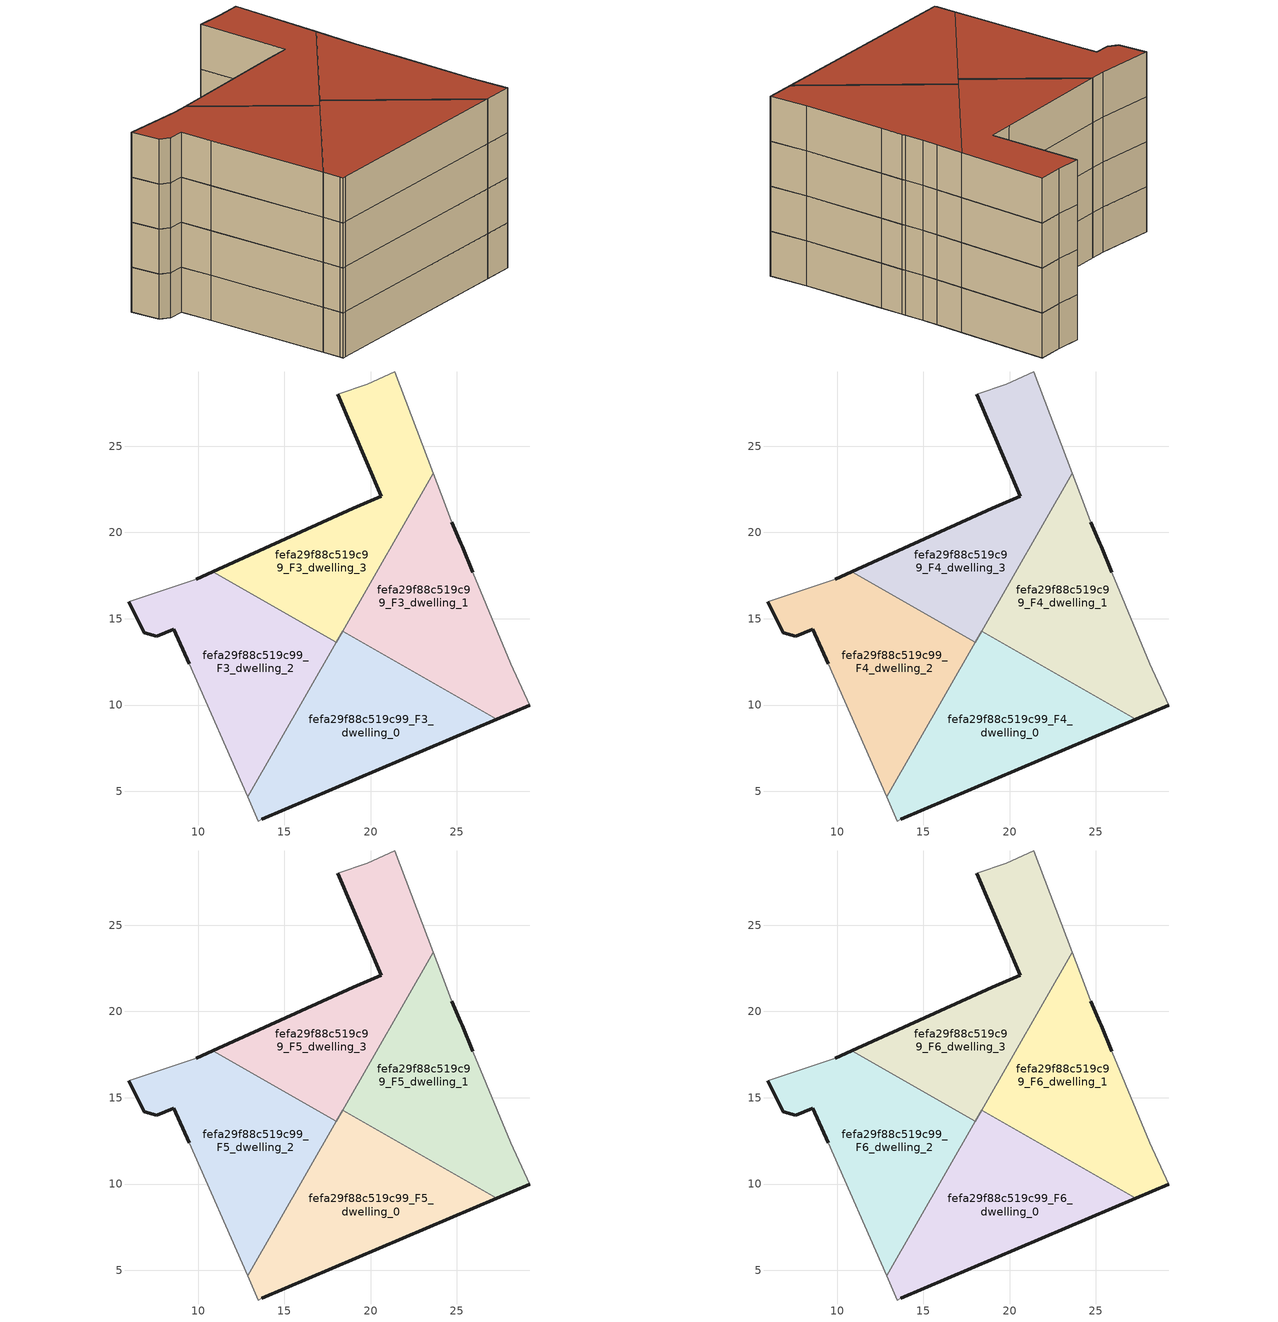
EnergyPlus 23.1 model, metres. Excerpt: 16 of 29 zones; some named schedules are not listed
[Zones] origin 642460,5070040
fefa29f88c519c99_F3_dwelling_0
 floor to fefa29f88c519c99_F2_dwelling_0 (EU_floor_Construction): 27.3,9.17 18.38,14.28 12.88,4.67 13.4,3.48 13.5,3.28 13.7,3.38 z9
 wall outside (EU_wall_Construction): 27.3,9.17 13.7,3.38 z9:12
 wall adiabatic (EU_wall_Construction): 13.7,3.38 13.5,3.28 13.4,3.48 12.88,4.67 18,13.62 z9:12
 wall to fefa29f88c519c99_F3_dwelling_1 (EU_wall_Construction): 18.38,14.28 27.3,9.17 z9:12
 wall to fefa29f88c519c99_F3_dwelling_3 (EU_wall_Construction): 18,13.62 18.38,14.28 z9:12
fefa29f88c519c99_F3_dwelling_1
 floor to fefa29f88c519c99_F2_dwelling_1 (EU_floor_Construction): 29.21,9.98 28.11,12.38 25.91,17.69 25.31,19.19 25.23,19.38 24.71,20.59 24.31,21.59 23.62,23.43 18.38,14.28 27.3,9.17 z9
 wall outside (EU_wall_Construction): 29.21,9.98 27.3,9.17 / 24.71,20.59 25.23,19.38 25.31,19.19 25.91,17.69 z9:12
 wall adiabatic (EU_wall_Construction): 23.62,23.43 24.31,21.59 24.71,20.59 / 25.91,17.69 28.11,12.38 29.21,9.98 z9:12
 wall to fefa29f88c519c99_F3_dwelling_3 (EU_wall_Construction): 18.38,14.28 23.62,23.43 z9:12
fefa29f88c519c99_F3_dwelling_2
 floor to fefa29f88c519c99_F2_dwelling_2 (EU_floor_Construction): 12.88,4.67 18,13.62 10.85,17.72 9.9,17.29 6,15.99 6.9,14.19 7.6,13.99 8.6,14.39 9.5,12.39 z9
 wall outside (EU_wall_Construction): 9.5,12.39 8.6,14.39 7.6,13.99 6.9,14.19 6,15.99 / 9.9,17.29 10.85,17.72 z9:12
 wall adiabatic (EU_wall_Construction): 6,15.99 9.9,17.29 / 18,13.62 12.88,4.67 9.5,12.39 z9:12
 wall to fefa29f88c519c99_F3_dwelling_3 (EU_wall_Construction): 10.85,17.72 18,13.62 z9:12
fefa29f88c519c99_F3_dwelling_3
 floor to fefa29f88c519c99_F2_dwelling_3 (EU_floor_Construction): 18,13.62 23.62,23.43 21.41,29.3 19.81,28.6 18.11,28 20.61,22.09 19.01,21.39 10.85,17.72 z9
 wall outside (EU_wall_Construction): 10.85,17.72 19.01,21.39 20.61,22.09 18.11,28 z9:12
 wall adiabatic (EU_wall_Construction): 18.11,28 19.81,28.6 21.41,29.3 23.62,23.43 z9:12
fefa29f88c519c99_F4_dwelling_0
 floor to fefa29f88c519c99_F3_dwelling_0 (EU_floor_Construction): 27.3,9.17 18.38,14.28 12.88,4.67 13.4,3.48 13.5,3.28 13.7,3.38 z12
 wall outside (EU_wall_Construction): 27.3,9.17 13.7,3.38 z12:15
 wall adiabatic (EU_wall_Construction): 13.7,3.38 13.5,3.28 13.4,3.48 12.88,4.67 18,13.62 z12:15
 wall to fefa29f88c519c99_F4_dwelling_1 (EU_wall_Construction): 18.38,14.28 27.3,9.17 z12:15
 wall to fefa29f88c519c99_F4_dwelling_3 (EU_wall_Construction): 18,13.62 18.38,14.28 z12:15
fefa29f88c519c99_F4_dwelling_1
 floor to fefa29f88c519c99_F3_dwelling_1 (EU_floor_Construction): 29.21,9.98 28.11,12.38 25.91,17.69 25.31,19.19 25.23,19.38 24.71,20.59 24.31,21.59 23.62,23.43 18.38,14.28 27.3,9.17 z12
 wall outside (EU_wall_Construction): 29.21,9.98 27.3,9.17 / 24.71,20.59 25.23,19.38 25.31,19.19 25.91,17.69 z12:15
 wall adiabatic (EU_wall_Construction): 23.62,23.43 24.31,21.59 24.71,20.59 / 25.91,17.69 28.11,12.38 29.21,9.98 z12:15
 wall to fefa29f88c519c99_F4_dwelling_3 (EU_wall_Construction): 18.38,14.28 23.62,23.43 z12:15
fefa29f88c519c99_F4_dwelling_2
 floor to fefa29f88c519c99_F3_dwelling_2 (EU_floor_Construction): 12.88,4.67 18,13.62 10.85,17.72 9.9,17.29 6,15.99 6.9,14.19 7.6,13.99 8.6,14.39 9.5,12.39 z12
 wall outside (EU_wall_Construction): 9.5,12.39 8.6,14.39 7.6,13.99 6.9,14.19 6,15.99 / 9.9,17.29 10.85,17.72 z12:15
 wall adiabatic (EU_wall_Construction): 6,15.99 9.9,17.29 / 18,13.62 12.88,4.67 9.5,12.39 z12:15
 wall to fefa29f88c519c99_F4_dwelling_3 (EU_wall_Construction): 10.85,17.72 18,13.62 z12:15
fefa29f88c519c99_F4_dwelling_3
 floor to fefa29f88c519c99_F3_dwelling_3 (EU_floor_Construction): 18,13.62 23.62,23.43 21.41,29.3 19.81,28.6 18.11,28 20.61,22.09 19.01,21.39 10.85,17.72 z12
 wall outside (EU_wall_Construction): 10.85,17.72 19.01,21.39 20.61,22.09 18.11,28 z12:15
 wall adiabatic (EU_wall_Construction): 18.11,28 19.81,28.6 21.41,29.3 23.62,23.43 z12:15
fefa29f88c519c99_F5_dwelling_0
 floor to fefa29f88c519c99_F4_dwelling_0 (EU_floor_Construction): 27.3,9.17 18.38,14.28 12.88,4.67 13.4,3.48 13.5,3.28 13.7,3.38 z15
 wall outside (EU_wall_Construction): 27.3,9.17 13.7,3.38 z15:18
 wall adiabatic (EU_wall_Construction): 13.7,3.38 13.5,3.28 13.4,3.48 12.88,4.67 18,13.62 z15:18
 wall to fefa29f88c519c99_F5_dwelling_1 (EU_wall_Construction): 18.38,14.28 27.3,9.17 z15:18
 wall to fefa29f88c519c99_F5_dwelling_3 (EU_wall_Construction): 18,13.62 18.38,14.28 z15:18
fefa29f88c519c99_F5_dwelling_1
 floor to fefa29f88c519c99_F4_dwelling_1 (EU_floor_Construction): 29.21,9.98 28.11,12.38 25.91,17.69 25.31,19.19 25.23,19.38 24.71,20.59 24.31,21.59 23.62,23.43 18.38,14.28 27.3,9.17 z15
 wall outside (EU_wall_Construction): 29.21,9.98 27.3,9.17 / 24.71,20.59 25.23,19.38 25.31,19.19 25.91,17.69 z15:18
 wall adiabatic (EU_wall_Construction): 23.62,23.43 24.31,21.59 24.71,20.59 / 25.91,17.69 28.11,12.38 29.21,9.98 z15:18
 wall to fefa29f88c519c99_F5_dwelling_3 (EU_wall_Construction): 18.38,14.28 23.62,23.43 z15:18
fefa29f88c519c99_F5_dwelling_2
 floor to fefa29f88c519c99_F4_dwelling_2 (EU_floor_Construction): 12.88,4.67 18,13.62 10.85,17.72 9.9,17.29 6,15.99 6.9,14.19 7.6,13.99 8.6,14.39 9.5,12.39 z15
 wall outside (EU_wall_Construction): 9.5,12.39 8.6,14.39 7.6,13.99 6.9,14.19 6,15.99 / 9.9,17.29 10.85,17.72 z15:18
 wall adiabatic (EU_wall_Construction): 6,15.99 9.9,17.29 / 18,13.62 12.88,4.67 9.5,12.39 z15:18
 wall to fefa29f88c519c99_F5_dwelling_3 (EU_wall_Construction): 10.85,17.72 18,13.62 z15:18
fefa29f88c519c99_F5_dwelling_3
 floor to fefa29f88c519c99_F4_dwelling_3 (EU_floor_Construction): 18,13.62 23.62,23.43 21.41,29.3 19.81,28.6 18.11,28 20.61,22.09 19.01,21.39 10.85,17.72 z15
 wall outside (EU_wall_Construction): 10.85,17.72 19.01,21.39 20.61,22.09 18.11,28 z15:18
 wall adiabatic (EU_wall_Construction): 18.11,28 19.81,28.6 21.41,29.3 23.62,23.43 z15:18
fefa29f88c519c99_F6_dwelling_0
 floor to fefa29f88c519c99_F5_dwelling_0 (EU_floor_Construction): 27.3,9.17 18.38,14.28 12.88,4.67 13.4,3.48 13.5,3.28 13.7,3.38 z18
 wall outside (EU_wall_Construction): 27.3,9.17 13.7,3.38 z18:21
 wall adiabatic (EU_wall_Construction): 13.7,3.38 13.5,3.28 13.4,3.48 12.88,4.67 18,13.62 z18:21
 wall to fefa29f88c519c99_F6_dwelling_1 (EU_wall_Construction): 18.38,14.28 27.3,9.17 z18:21
 wall to fefa29f88c519c99_F6_dwelling_3 (EU_wall_Construction): 18,13.62 18.38,14.28 z18:21
 roof outside (EU_roof_Construction): 27.3,9.17 13.7,3.38 13.5,3.28 13.4,3.48 12.88,4.67 18.38,14.28 z21
fefa29f88c519c99_F6_dwelling_1
 floor to fefa29f88c519c99_F5_dwelling_1 (EU_floor_Construction): 29.21,9.98 28.11,12.38 25.91,17.69 25.31,19.19 25.23,19.38 24.71,20.59 24.31,21.59 23.62,23.43 18.38,14.28 27.3,9.17 z18
 wall outside (EU_wall_Construction): 29.21,9.98 27.3,9.17 / 24.71,20.59 25.23,19.38 25.31,19.19 25.91,17.69 z18:21
 wall adiabatic (EU_wall_Construction): 23.62,23.43 24.31,21.59 24.71,20.59 / 25.91,17.69 28.11,12.38 29.21,9.98 z18:21
 wall to fefa29f88c519c99_F6_dwelling_3 (EU_wall_Construction): 18.38,14.28 23.62,23.43 z18:21
 roof outside (EU_roof_Construction): 24.31,21.59 24.71,20.59 25.23,19.38 25.31,19.19 25.91,17.69 28.11,12.38 29.21,9.98 27.3,9.17 18.38,14.28 23.62,23.43 z21
fefa29f88c519c99_F6_dwelling_2
 floor to fefa29f88c519c99_F5_dwelling_2 (EU_floor_Construction): 12.88,4.67 18,13.62 10.85,17.72 9.9,17.29 6,15.99 6.9,14.19 7.6,13.99 8.6,14.39 9.5,12.39 z18
 wall outside (EU_wall_Construction): 9.5,12.39 8.6,14.39 7.6,13.99 6.9,14.19 6,15.99 / 9.9,17.29 10.85,17.72 z18:21
 wall adiabatic (EU_wall_Construction): 6,15.99 9.9,17.29 / 18,13.62 12.88,4.67 9.5,12.39 z18:21
 wall to fefa29f88c519c99_F6_dwelling_3 (EU_wall_Construction): 10.85,17.72 18,13.62 z18:21
 roof outside (EU_roof_Construction): 18,13.62 12.88,4.67 9.5,12.39 8.6,14.39 7.6,13.99 6.9,14.19 6,15.99 9.9,17.29 10.85,17.72 z21
fefa29f88c519c99_F6_dwelling_3
 floor to fefa29f88c519c99_F5_dwelling_3 (EU_floor_Construction): 18,13.62 23.62,23.43 21.41,29.3 19.81,28.6 18.11,28 20.61,22.09 19.01,21.39 10.85,17.72 z18
 wall outside (EU_wall_Construction): 10.85,17.72 19.01,21.39 20.61,22.09 18.11,28 z18:21
 wall adiabatic (EU_wall_Construction): 18.11,28 19.81,28.6 21.41,29.3 23.62,23.43 z18:21
 roof outside (EU_roof_Construction): 21.41,29.3 23.62,23.43 18,13.62 10.85,17.72 19.01,21.39 20.61,22.09 18.11,28 19.81,28.6 z21
[Building]
EU S2 Campaign: North Axis=0; Terrain=City; Solar Distribution=FullExterior
[Site:Location]
Lyon-Bron: Latitude=45.75; Longitude=5; Time Zone=1; Elevation=198
[SizingPeriod:WeatherFileDays]
AnnualSizingPeriod: Begin Month=1; Begin Day of Month=1; End Month=12; End Day of Month=31; Day of Week for Start Day=Monday; Use Weather File Daylight Saving Period=No; Use Weather File Rain and Snow Indicators=No
[MATERIAL]
EU_InternalMass_Material: Roughness=MediumRough; Thickness=0.1; Conductivity=1; Density=1800; Specific Heat=900; Thermal Absorptance=0.9; Solar Absorptance=0.7; Visible Absorptance=0.7
[MATERIAL:NOMASS] Roughness=MediumRough; Thermal Absorptance=0.9; Solar Absorptance=0.7; Visible Absorptance=0.7
Name | Thermal Resistance
EU_wall_NoMass | 0.776494
EU_roof_NoMass | 0.486893
EU_floor_NoMass | 0.421597
[CONSTRUCTION]
EU_wall_Construction: EU_wall_NoMass
EU_roof_Construction: EU_roof_NoMass
EU_floor_Construction: EU_floor_NoMass
EU_InternalMass_Construction: EU_InternalMass_Material
[ZONE] Type=1; Multiplier=1; Ceiling Height=autocalculate; Floor Area=autocalculate; Part of Total Floor Area=Yes
Name | Volume
fefa29f88c519c99_F3_dwelling_0; fefa29f88c519c99_F4_dwelling_0; fefa29f88c519c99_F5_dwelling_0; fefa29f88c519c99_F6_dwelling_0 | 204.839
fefa29f88c519c99_F3_dwelling_1; fefa29f88c519c99_F4_dwelling_1; fefa29f88c519c99_F5_dwelling_1; fefa29f88c519c99_F6_dwelling_1 | 204.841
fefa29f88c519c99_F3_dwelling_2; fefa29f88c519c99_F4_dwelling_2; fefa29f88c519c99_F5_dwelling_2; fefa29f88c519c99_F6_dwelling_2 | 204.846
fefa29f88c519c99_F3_dwelling_3; fefa29f88c519c99_F4_dwelling_3; fefa29f88c519c99_F5_dwelling_3; fefa29f88c519c99_F6_dwelling_3 | 204.849
[INTERNALMASS] Construction=EU_InternalMass_Construction
Name | Zone or ZoneList | Surface Area
fefa29f88c519c99_F3_dwelling_0_EU_InternalMass | fefa29f88c519c99_F3_dwelling_0 | 68.2819
fefa29f88c519c99_F3_dwelling_1_EU_InternalMass | fefa29f88c519c99_F3_dwelling_1 | 68.2804
fefa29f88c519c99_F3_dwelling_2_EU_InternalMass | fefa29f88c519c99_F3_dwelling_2 | 68.2816
fefa29f88c519c99_F3_dwelling_3_EU_InternalMass | fefa29f88c519c99_F3_dwelling_3 | 68.2831
fefa29f88c519c99_F4_dwelling_0_EU_InternalMass | fefa29f88c519c99_F4_dwelling_0 | 68.2819
fefa29f88c519c99_F4_dwelling_1_EU_InternalMass | fefa29f88c519c99_F4_dwelling_1 | 68.2804
fefa29f88c519c99_F4_dwelling_2_EU_InternalMass | fefa29f88c519c99_F4_dwelling_2 | 68.2816
fefa29f88c519c99_F4_dwelling_3_EU_InternalMass | fefa29f88c519c99_F4_dwelling_3 | 68.2831
fefa29f88c519c99_F5_dwelling_0_EU_InternalMass | fefa29f88c519c99_F5_dwelling_0 | 68.2819
fefa29f88c519c99_F5_dwelling_1_EU_InternalMass | fefa29f88c519c99_F5_dwelling_1 | 68.2804
fefa29f88c519c99_F5_dwelling_2_EU_InternalMass | fefa29f88c519c99_F5_dwelling_2 | 68.2816
fefa29f88c519c99_F5_dwelling_3_EU_InternalMass | fefa29f88c519c99_F5_dwelling_3 | 68.2831
fefa29f88c519c99_F6_dwelling_0_EU_InternalMass | fefa29f88c519c99_F6_dwelling_0 | 68.2819
fefa29f88c519c99_F6_dwelling_1_EU_InternalMass | fefa29f88c519c99_F6_dwelling_1 | 68.2804
fefa29f88c519c99_F6_dwelling_2_EU_InternalMass | fefa29f88c519c99_F6_dwelling_2 | 68.2816
fefa29f88c519c99_F6_dwelling_3_EU_InternalMass | fefa29f88c519c99_F6_dwelling_3 | 68.2831
[OTHEREQUIPMENT] Fuel Type=Electricity; Design Level Calculation Method=Watts/Area; Power per Zone Floor Area=1; Fraction Latent=0; Fraction Radiant=0; Fraction Lost=0; Carbon Dioxide Generation Rate=0; EndUse Subcategory=EU_Step8_InternalGains
Name | Zone or ZoneList or Space or SpaceList | Schedule
EU_Step8_InternalGain_fefa29f88c519c99_F3_dwelling_0_f000 | fefa29f88c519c99_F3_dwelling_0 | EU_Step8_GainSchedule_fefa29f88c519c99_F3_dwelling_0_f000
EU_Step8_InternalGain_fefa29f88c519c99_F3_dwelling_1_f000 | fefa29f88c519c99_F3_dwelling_1 | EU_Step8_GainSchedule_fefa29f88c519c99_F3_dwelling_1_f000
EU_Step8_InternalGain_fefa29f88c519c99_F3_dwelling_2_f000 | fefa29f88c519c99_F3_dwelling_2 | EU_Step8_GainSchedule_fefa29f88c519c99_F3_dwelling_2_f000
EU_Step8_InternalGain_fefa29f88c519c99_F3_dwelling_3_f000 | fefa29f88c519c99_F3_dwelling_3 | EU_Step8_GainSchedule_fefa29f88c519c99_F3_dwelling_3_f000
EU_Step8_InternalGain_fefa29f88c519c99_F4_dwelling_0_f000 | fefa29f88c519c99_F4_dwelling_0 | EU_Step8_GainSchedule_fefa29f88c519c99_F4_dwelling_0_f000
EU_Step8_InternalGain_fefa29f88c519c99_F4_dwelling_1_f000 | fefa29f88c519c99_F4_dwelling_1 | EU_Step8_GainSchedule_fefa29f88c519c99_F4_dwelling_1_f000
EU_Step8_InternalGain_fefa29f88c519c99_F4_dwelling_2_f000 | fefa29f88c519c99_F4_dwelling_2 | EU_Step8_GainSchedule_fefa29f88c519c99_F4_dwelling_2_f000
EU_Step8_InternalGain_fefa29f88c519c99_F4_dwelling_3_f000 | fefa29f88c519c99_F4_dwelling_3 | EU_Step8_GainSchedule_fefa29f88c519c99_F4_dwelling_3_f000
EU_Step8_InternalGain_fefa29f88c519c99_F5_dwelling_0_f000 | fefa29f88c519c99_F5_dwelling_0 | EU_Step8_GainSchedule_fefa29f88c519c99_F5_dwelling_0_f000
EU_Step8_InternalGain_fefa29f88c519c99_F5_dwelling_1_f000 | fefa29f88c519c99_F5_dwelling_1 | EU_Step8_GainSchedule_fefa29f88c519c99_F5_dwelling_1_f000
EU_Step8_InternalGain_fefa29f88c519c99_F5_dwelling_2_f000 | fefa29f88c519c99_F5_dwelling_2 | EU_Step8_GainSchedule_fefa29f88c519c99_F5_dwelling_2_f000
EU_Step8_InternalGain_fefa29f88c519c99_F5_dwelling_3_f000 | fefa29f88c519c99_F5_dwelling_3 | EU_Step8_GainSchedule_fefa29f88c519c99_F5_dwelling_3_f000
EU_Step8_InternalGain_fefa29f88c519c99_F6_dwelling_0_f000 | fefa29f88c519c99_F6_dwelling_0 | EU_Step8_GainSchedule_fefa29f88c519c99_F6_dwelling_0_f000
EU_Step8_InternalGain_fefa29f88c519c99_F6_dwelling_1_f000 | fefa29f88c519c99_F6_dwelling_1 | EU_Step8_GainSchedule_fefa29f88c519c99_F6_dwelling_1_f000
EU_Step8_InternalGain_fefa29f88c519c99_F6_dwelling_2_f000 | fefa29f88c519c99_F6_dwelling_2 | EU_Step8_GainSchedule_fefa29f88c519c99_F6_dwelling_2_f000
EU_Step8_InternalGain_fefa29f88c519c99_F6_dwelling_3_f000 | fefa29f88c519c99_F6_dwelling_3 | EU_Step8_GainSchedule_fefa29f88c519c99_F6_dwelling_3_f000
[ZONEVENTILATION:DESIGNFLOWRATE] Schedule=EU_AlwaysOn; Design Flow Rate Calculation Method=AirChanges/Hour; Air Changes per Hour=0.693814; Ventilation Type=Natural; Fan Pressure Rise=0; Fan Total Efficiency=1; Constant Term Coefficient=1; Temperature Term Coefficient=0; Velocity Term Coefficient=0; Velocity Squared Term Coefficient=0; Minimum Indoor Temperature=-100; Maximum Indoor Temperature=100; Delta Temperature=-100; Minimum Outdoor Temperature=-100; Maximum Outdoor Temperature=100; Maximum Wind Speed=40
Name | Zone or ZoneList or Space or SpaceList
EU_ConstantAir_fefa29f88c519c99_F3_dwelling_0 | fefa29f88c519c99_F3_dwelling_0
EU_ConstantAir_fefa29f88c519c99_F3_dwelling_1 | fefa29f88c519c99_F3_dwelling_1
EU_ConstantAir_fefa29f88c519c99_F3_dwelling_2 | fefa29f88c519c99_F3_dwelling_2
EU_ConstantAir_fefa29f88c519c99_F3_dwelling_3 | fefa29f88c519c99_F3_dwelling_3
EU_ConstantAir_fefa29f88c519c99_F4_dwelling_0 | fefa29f88c519c99_F4_dwelling_0
EU_ConstantAir_fefa29f88c519c99_F4_dwelling_1 | fefa29f88c519c99_F4_dwelling_1
EU_ConstantAir_fefa29f88c519c99_F4_dwelling_2 | fefa29f88c519c99_F4_dwelling_2
EU_ConstantAir_fefa29f88c519c99_F4_dwelling_3 | fefa29f88c519c99_F4_dwelling_3
EU_ConstantAir_fefa29f88c519c99_F5_dwelling_0 | fefa29f88c519c99_F5_dwelling_0
EU_ConstantAir_fefa29f88c519c99_F5_dwelling_1 | fefa29f88c519c99_F5_dwelling_1
EU_ConstantAir_fefa29f88c519c99_F5_dwelling_2 | fefa29f88c519c99_F5_dwelling_2
EU_ConstantAir_fefa29f88c519c99_F5_dwelling_3 | fefa29f88c519c99_F5_dwelling_3
EU_ConstantAir_fefa29f88c519c99_F6_dwelling_0 | fefa29f88c519c99_F6_dwelling_0
EU_ConstantAir_fefa29f88c519c99_F6_dwelling_1 | fefa29f88c519c99_F6_dwelling_1
EU_ConstantAir_fefa29f88c519c99_F6_dwelling_2 | fefa29f88c519c99_F6_dwelling_2
EU_ConstantAir_fefa29f88c519c99_F6_dwelling_3 | fefa29f88c519c99_F6_dwelling_3
[HVACTEMPLATE:ZONE:IDEALLOADSAIRSYSTEM] System Availability Schedule=EU_AlwaysOn; Maximum Heating Supply Air Temperature=50; Minimum Cooling Supply Air Temperature=13; Maximum Heating Supply Air Humidity Ratio=0.0156; Minimum Cooling Supply Air Humidity Ratio=0.0077; Heating Limit=NoLimit; Cooling Limit=NoLimit; Heating Availability Schedule=EU_AlwaysOn; Cooling Availability Schedule=EU_CoolingOff; Dehumidification Control Type=ConstantSensibleHeatRatio; Cooling Sensible Heat Ratio=0.7; Dehumidification Setpoint=60; Humidification Control Type=None; Humidification Setpoint=30; Outdoor Air Method=None; Outdoor Air Flow Rate per Person=0.00944; Outdoor Air Flow Rate per Zone Floor Area=0; Outdoor Air Flow Rate per Zone=0; Demand Controlled Ventilation Type=None; Outdoor Air Economizer Type=NoEconomizer; Heat Recovery Type=None; Sensible Heat Recovery Effectiveness=0.7; Latent Heat Recovery Effectiveness=0.65
Name | Template Thermostat
fefa29f88c519c99_F3_dwelling_0 | EU_HeatOnly_fefa29f88c519c99_F3_dwelling_0
fefa29f88c519c99_F3_dwelling_1 | EU_HeatOnly_fefa29f88c519c99_F3_dwelling_1
fefa29f88c519c99_F3_dwelling_2 | EU_HeatOnly_fefa29f88c519c99_F3_dwelling_2
fefa29f88c519c99_F3_dwelling_3 | EU_HeatOnly_fefa29f88c519c99_F3_dwelling_3
fefa29f88c519c99_F4_dwelling_0 | EU_HeatOnly_fefa29f88c519c99_F4_dwelling_0
fefa29f88c519c99_F4_dwelling_1 | EU_HeatOnly_fefa29f88c519c99_F4_dwelling_1
